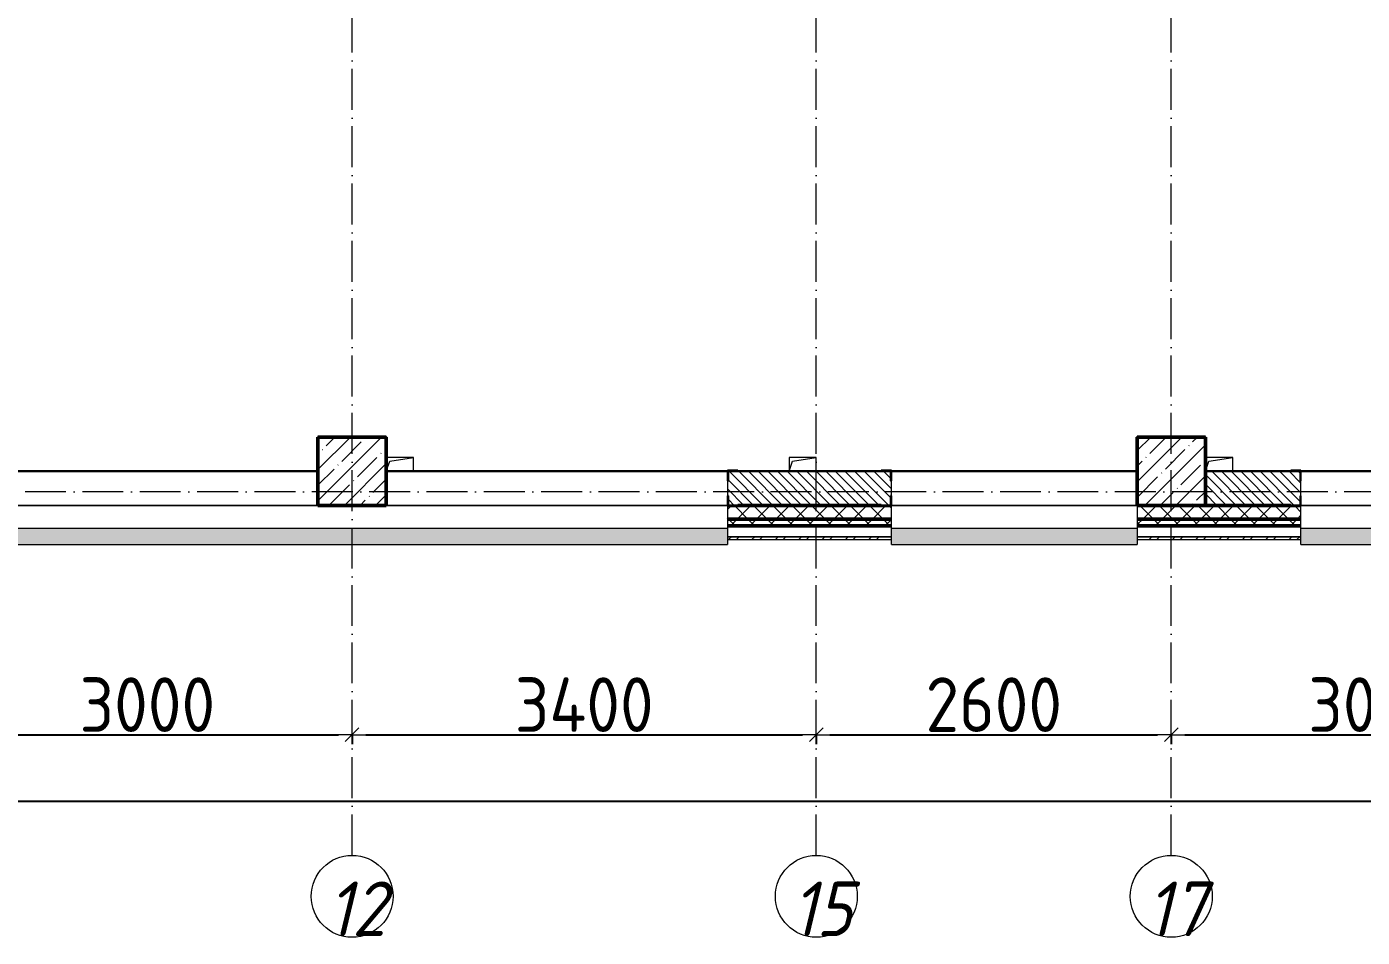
# Model space of a CAD drawing. Header units: millimetres. Extents: x -213536 to 1564669, y 70501 to 942238.
# Drawn here: x 711038 to 720821, y 281199 to 287869 of the extents above; entities that cross this region are included whole.
import ezdxf

# ---------------------------------------------------------------- set-up
doc = ezdxf.new("R2010")
doc.units = ezdxf.units.MM
doc.linetypes.add('50_200_ШТРИХ_1Т_ш5_п1_п1_', pattern=[700, 500, -100, 0, -100])
for name, color, linetype, lineweight in [('3) ЖБ 4м', 3, 'Continuous', 30), ('3.1) ЖБ окна 1.2 м', 102, 'Continuous', 30), ('A-____-____-DIMS', 7, 'Continuous', 9), ('A-GENM-____-MCUT', 7, 'Continuous', 25), ('A-GENM-____-OTLN', 7, 'Continuous', 9), ('A-GENM-____-OTLN-1', 7, 'Continuous', 25), ('A-GLAZ-____-OTLN', 7, 'Continuous', 9), ('A-WALL-____-MCUT-2', 7, 'Continuous', 50), ('A-WALL-____-MCUT-3', 7, 'Continuous', 9), ('A-WALL-____-OTLN', 7, 'Continuous', 9), ('A-WALL-____-PATT-1', 7, 'Continuous', 9), ('A-WALL-FNSH-MCUT-1', 7, 'Continuous', 9), ('S-COLS-____-MCUT', 7, 'Continuous', 50), ('S-COLS-____-OTLN', 7, 'Continuous', 9), ('S-GRID-____-IDEN', 7, 'Continuous', 9), ('S-GRID-____-OTLN-1', 7, '50_200_ШТРИХ_1Т_ш5_п1_п1_', 9)]:
    doc.layers.add(name, color=color, linetype=linetype, lineweight=lineweight)
doc.layers.add('A-GLAZ-____-OTLN-1', color=7, linetype='Continuous', lineweight=9, true_color=0xc0c0c0)
doc.styles.add('ISOCPEUR_I', font='isocpeui.ttf', dxfattribs={"width": 0.9, "height": 2.5})
doc.styles.add('СПДС', font='isocpeur.ttf', dxfattribs={"width": 0.9})
doc.dimstyles.new('Размера А3', dxfattribs={"dimtxt": 200, "dimasz": 100, "dimexe": 70, "dimexo": 100, "dimgap": 20, "dimtad": 1, "dimdec": 0, "dimrnd": 10, "dimzin": 0, "dimdsep": 46, "dimtxsty": 'СПДС', "dimblk": 'ARROWHEAD_6', "dimcen": 1, "dimclrd": 256, "dimclre": 256, "dimclrt": 256, "dimazin": 0, "dimtfac": 1, "dimtdec": 0, "dimtmove": 2, "dimatfit": 3, "dimfxl": 1, "dimtolj": 1, "dimtzin": 0, "dimarcsym": 0})
pattern_1 = [(45, (693371.93, 286281.11), (-70.71068, 70.71068), []), (135, (693371.93, 286281.11), (-70.71068, -70.71068), [])]
pattern_2 = [(135, (693371.93, 286281.11), (-35.35534, -35.35534), [])]

# ---------------------------------------------------------------- blocks, each defined once
blk = doc.blocks.new('BSC_Колонна _Прямоугольная - 500х500-V76-АР1_План отверстий 3 этажа в осях 1-64_А-ГГ')
at = {"layer": 'S-COLS-____-OTLN'}
h = blk.add_hatch(dxfattribs=at)
h.set_pattern_fill('FP_113', color=256, style=0, pattern_type=2)
h.set_pattern_definition([(45, (-20050, 1668.96), (-114.0493, 114.0493), []), (45, (-19935.95, 1668.96), (-114.0493, 114.0493), [201.613, -40.323, 3.353, -36.97])])
h.paths.add_polyline_path([(-250, -250), (250, -250), (250, 250), (-250, 250)], flags=0)
at = {"layer": 'S-COLS-____-MCUT'}
for p, q in [((250, 250), (-250, 250)), ((-250, 250), (-250, -250)), ((250, -250), (250, 250)), ((-250, -250), (250, -250))]:
    blk.add_line(p, q, dxfattribs=at)
blk = doc.blocks.new('BSC_Колонна _Прямоугольная - 500х500-V104-АР1_План отверстий 3 этажа в осях 1-64_А-ГГ')
at = {"layer": 'S-COLS-____-OTLN'}
h = blk.add_hatch(dxfattribs=at)
h.set_pattern_fill('FP_127', color=256, style=0, pattern_type=2)
h.set_pattern_definition([(45, (-26050, 1668.96), (-114.0493, 114.0493), []), (45, (-25935.95, 1668.96), (-114.0493, 114.0493), [201.613, -40.323, 3.353, -36.97])])
h.paths.add_polyline_path([(-250, -250), (250, -250), (250, 250), (-250, 250)], flags=0)
at = {"layer": 'S-COLS-____-MCUT'}
for p, q in [((250, 250), (-250, 250)), ((-250, 250), (-250, -250)), ((250, -250), (250, 250)), ((-250, -250), (250, -250))]:
    blk.add_line(p, q, dxfattribs=at)
blk = doc.blocks.new('Фахверк_СКБ_Уголок - 250_2700-27497298-АР1_План отверстий 3 этажа в осях 1-64_А-ГГ')
at = {"layer": 'A-GENM-____-MCUT'}
for p, q in [((200, 181), (125, 181)), ((125, 181), (125, 106)), ((125, 106), (131, 106)), ((131, 106), (131, 175)), ((131, 175), (200, 175)), ((200, 175), (200, 181)), ((131, -6), (125, -6)), ((125, -6), (125, -81)), ((125, -81), (200, -81)), ((131, -75), (131, -6)), ((200, -75), (131, -75)), ((200, -81), (200, -75))]:
    blk.add_line(p, q, dxfattribs=at)
blk = doc.blocks.new('AR_Отверстие прямоугольное _в плите_ - AR_Отверстие прямоугольное _в плите_-30510712-АР1_План отверстий 3 этажа в осях 1-64_А-ГГ')
at = {"layer": 'A-GENM-____-OTLN'}
for p, q in [((100, 50), (-100, 50)), ((-100, -50), (-75, 25)), ((-75, 25), (100, 50)), ((100, -50), (100, 50))]:
    blk.add_line(p, q, dxfattribs=at)
blk = doc.blocks.new('AR_Отверстие прямоугольное _в плите_ - AR_Отверстие прямоугольное _в плите_-V184-АР1_План отверстий 3 этажа в осях 1-64_А-ГГ')
at = {"layer": 'A-GENM-____-OTLN'}
for p, q in [((100, 50), (-100, 50)), ((-100, 50), (-100, -50)), ((-100, -50), (-75, 25)), ((-75, 25), (100, 50)), ((100, -50), (100, 50))]:
    blk.add_line(p, q, dxfattribs=at)
blk = doc.blocks.new('Отлив_СКБ - Отлив витража_120_НВФ-31885342-АР1_План отверстий 3 этажа в осях 1-64_А-ГГ')
at = {"layer": 'A-GLAZ-____-OTLN-1'}
for points in [[(7800, -2), (7800, 0), (0, 0), (0, -2), (6195.9, -2)], [(7800, -120), (7800, -2), (0, -2), (0, -120), (6195.9, -120)]]:
    blk.add_hatch(color=256, dxfattribs=at).paths.add_polyline_path(points, flags=0)
at = {"layer": 'A-GLAZ-____-OTLN'}
for p, q in [((0, 0), (7800, 0)), ((7800, -2), (0, -2)), ((0, -120), (0, -83)), ((7800, -83), (7800, -120)), ((0, -120), (7800, -120))]:
    blk.add_line(p, q, dxfattribs=at)
blk = doc.blocks.new('Отлив_СКБ - Отлив витража_120_НВФ-V214-АР1_План отверстий 3 этажа в осях 1-64_А-ГГ')
at = {"layer": 'A-GLAZ-____-OTLN-1'}
for points in [[(0, -2), (1800, -2), (1800, 0), (0, 0)], [(730.8, -120), (1800, -120), (1800, -2), (0, -2), (0, -120)]]:
    blk.add_hatch(color=256, dxfattribs=at).paths.add_polyline_path(points, flags=0)
at = {"layer": 'A-GLAZ-____-OTLN'}
for p, q in [((0, 0), (1800, 0)), ((1800, -2), (0, -2)), ((0, -120), (0, -83)), ((1800, -63), (1800, -120)), ((0, -120), (1800, -120))]:
    blk.add_line(p, q, dxfattribs=at)
blk = doc.blocks.new('Отлив_СКБ - Отлив витража_120_НВФ-31885687-АР1_План отверстий 3 этажа в осях 1-64_А-ГГ')
at = {"layer": 'A-GLAZ-____-OTLN-1'}
for points in [[(0, 0), (0, -2), (1800, -2), (1800, 0), (534.2, 0)], [(0, -2), (0, -120), (1800, -120), (1800, -2), (534.2, -2)]]:
    blk.add_hatch(color=256, dxfattribs=at).paths.add_polyline_path(points, flags=0)
at = {"layer": 'A-GLAZ-____-OTLN'}
for p, q in [((0, 0), (1800, 0)), ((1800, -2), (0, -2)), ((0, -120), (0, -83)), ((1800, -83), (1800, -120)), ((0, -120), (1800, -120))]:
    blk.add_line(p, q, dxfattribs=at)
blk = doc.blocks.new('Ось сетки - Круг_Ø6_00__ISO-2_5_0_9K_-25732049-АР1_План отверстий 3 этажа в осях 1-64_А-ГГ')
at = {"layer": 'S-GRID-____-IDEN'}
blk.add_circle((0, 0), 3, dxfattribs=at)
blk = doc.blocks.new('ARROWHEAD_6')
at = {"color": 0, "linetype": 'Continuous'}
for p, q in [((0, 0), (-1, 0)), ((-0.5, -0.5), (0.5, 0.5))]:
    blk.add_line(p, q, dxfattribs=at)
blk = doc.blocks.new('*D5534')
at = {"layer": 'A-____-____-DIMS', "lineweight": -2, "transparency": 16777216}
for p, q in [((710421.9, 282688.7), (710421.9, 282612.6)), ((710521.9, 282682.6), (713321.9, 282682.6)), ((713421.9, 282688.7), (713421.9, 282612.6))]:
    blk.add_line(p, q, dxfattribs=at)
at = {"layer": 'Defpoints', "color": 0, "lineweight": 30, "transparency": 16777216}
for p in [(710421.9, 282788.7), (713421.9, 282788.7), (713421.9, 282682.6)]:
    blk.add_point(p, dxfattribs=at)
at = {"layer": 'A-____-____-DIMS', "lineweight": -2, "transparency": 16777216, "xscale": 100, "yscale": 100, "zscale": 100, "rotation": 180}
blk.add_blockref('ARROWHEAD_6', (710421.9, 282682.6), dxfattribs=at)
at = {"layer": 'A-____-____-DIMS', "lineweight": -2, "transparency": 16777216, "xscale": 100, "yscale": 100, "zscale": 100}
blk.add_blockref('ARROWHEAD_6', (713421.9, 282682.6), dxfattribs=at)
at = {"layer": 'A-____-____-DIMS', "transparency": 16777216, "insert": (711921.9, 282902.6), "char_height": 400, "attachment_point": 5, "style": 'СПДС'}
blk.add_mtext('\\A1;3000', dxfattribs=at)
blk = doc.blocks.new('*D5535')
at = {"layer": 'A-____-____-DIMS', "lineweight": -2, "transparency": 16777216}
for p, q in [((713421.9, 282688.7), (713421.9, 282612.6)), ((713521.9, 282682.6), (716721.9, 282682.6)), ((716821.9, 282688.7), (716821.9, 282612.6))]:
    blk.add_line(p, q, dxfattribs=at)
at = {"layer": 'Defpoints', "color": 0, "lineweight": 30, "transparency": 16777216}
for p in [(713421.9, 282788.7), (716821.9, 282788.7), (716821.9, 282682.6)]:
    blk.add_point(p, dxfattribs=at)
at = {"layer": 'A-____-____-DIMS', "lineweight": -2, "transparency": 16777216, "xscale": 100, "yscale": 100, "zscale": 100, "rotation": 180}
blk.add_blockref('ARROWHEAD_6', (713421.9, 282682.6), dxfattribs=at)
at = {"layer": 'A-____-____-DIMS', "lineweight": -2, "transparency": 16777216, "xscale": 100, "yscale": 100, "zscale": 100}
blk.add_blockref('ARROWHEAD_6', (716821.9, 282682.6), dxfattribs=at)
at = {"layer": 'A-____-____-DIMS', "transparency": 16777216, "insert": (715121.9, 282902.6), "char_height": 400, "attachment_point": 5, "style": 'СПДС'}
blk.add_mtext('\\A1;3400', dxfattribs=at)
blk = doc.blocks.new('*D5536')
at = {"layer": 'A-____-____-DIMS', "lineweight": -2, "transparency": 16777216}
for p, q in [((716821.9, 282688.7), (716821.9, 282612.6)), ((716921.9, 282682.6), (719321.9, 282682.6)), ((719421.9, 282688.7), (719421.9, 282612.6))]:
    blk.add_line(p, q, dxfattribs=at)
at = {"layer": 'Defpoints', "color": 0, "lineweight": 30, "transparency": 16777216}
for p in [(716821.9, 282788.7), (719421.9, 282788.7), (719421.9, 282682.6)]:
    blk.add_point(p, dxfattribs=at)
at = {"layer": 'A-____-____-DIMS', "lineweight": -2, "transparency": 16777216, "xscale": 100, "yscale": 100, "zscale": 100, "rotation": 180}
blk.add_blockref('ARROWHEAD_6', (716821.9, 282682.6), dxfattribs=at)
at = {"layer": 'A-____-____-DIMS', "lineweight": -2, "transparency": 16777216, "xscale": 100, "yscale": 100, "zscale": 100}
blk.add_blockref('ARROWHEAD_6', (719421.9, 282682.6), dxfattribs=at)
at = {"layer": 'A-____-____-DIMS', "transparency": 16777216, "insert": (718121.9, 282902.6), "char_height": 400, "attachment_point": 5, "style": 'СПДС'}
blk.add_mtext('\\A1;2600', dxfattribs=at)
blk = doc.blocks.new('*D5537')
at = {"layer": 'A-____-____-DIMS', "lineweight": -2, "transparency": 16777216}
for p, q in [((719421.9, 282688.7), (719421.9, 282612.6)), ((719521.9, 282682.6), (722321.9, 282682.6)), ((722421.9, 282688.7), (722421.9, 282612.6))]:
    blk.add_line(p, q, dxfattribs=at)
at = {"layer": 'Defpoints', "color": 0, "lineweight": 30, "transparency": 16777216}
for p in [(719421.9, 282788.7), (722421.9, 282788.7), (722421.9, 282682.6)]:
    blk.add_point(p, dxfattribs=at)
at = {"layer": 'A-____-____-DIMS', "lineweight": -2, "transparency": 16777216, "xscale": 100, "yscale": 100, "zscale": 100, "rotation": 180}
blk.add_blockref('ARROWHEAD_6', (719421.9, 282682.6), dxfattribs=at)
at = {"layer": 'A-____-____-DIMS', "lineweight": -2, "transparency": 16777216, "xscale": 100, "yscale": 100, "zscale": 100}
blk.add_blockref('ARROWHEAD_6', (722421.9, 282682.6), dxfattribs=at)
at = {"layer": 'A-____-____-DIMS', "transparency": 16777216, "insert": (720921.9, 282902.6), "char_height": 400, "attachment_point": 5, "style": 'СПДС'}
blk.add_mtext('\\A1;3000', dxfattribs=at)
blk = doc.blocks.new('*D5390')
at = {"layer": 'A-____-____-DIMS', "lineweight": -2, "transparency": 16777216}
for p, q in [((691021.9, 282200.4), (691021.9, 282124.4)), ((691121.9, 282194.4), (794421.9, 282194.4)), ((794521.9, 282200.4), (794521.9, 282124.4))]:
    blk.add_line(p, q, dxfattribs=at)
at = {"layer": 'Defpoints', "color": 0, "lineweight": 30, "transparency": 16777216}
for p in [(691021.9, 282300.4), (794521.9, 282300.4), (794521.9, 282194.4)]:
    blk.add_point(p, dxfattribs=at)
at = {"layer": 'A-____-____-DIMS', "lineweight": -2, "transparency": 16777216, "xscale": 100, "yscale": 100, "zscale": 100, "rotation": 180}
blk.add_blockref('ARROWHEAD_6', (691021.9, 282194.4), dxfattribs=at)
at = {"layer": 'A-____-____-DIMS', "lineweight": -2, "transparency": 16777216, "xscale": 100, "yscale": 100, "zscale": 100}
blk.add_blockref('ARROWHEAD_6', (794521.9, 282194.4), dxfattribs=at)
at = {"layer": 'A-____-____-DIMS', "transparency": 16777216, "insert": (742771.9, 282414.4), "char_height": 400, "attachment_point": 5, "style": 'СПДС'}
blk.add_mtext('\\A1;103500', dxfattribs=at)

msp = doc.modelspace()

# ---------------------------------------------------------------- hatches: boundary and pattern name
at = {"layer": 'A-WALL-____-PATT-1'}
h = msp.add_hatch(dxfattribs=at)
h.set_pattern_fill('FP_6', color=256, style=0, pattern_type=2)
h.set_pattern_definition(pattern_2)
h.paths.add_polyline_path([(717296.9, 284362.2), (717365.9, 284362.2), (717365.9, 284431.2), (717371.9, 284431.2), (717371.9, 284543.2), (717365.9, 284543.2), (717365.9, 284612.2), (716177.9, 284612.2), (716177.9, 284543.2), (716171.9, 284543.2), (716171.9, 284431.2), (716177.9, 284431.2), (716177.9, 284362.2), (716335.3, 284362.2)], flags=0)
h = msp.add_hatch(dxfattribs=at)
h.set_pattern_fill('FP_6', color=256, style=0, pattern_type=2)
h.set_pattern_definition(pattern_2)
h.paths.add_polyline_path([(719671.9, 284362.2), (720365.9, 284362.2), (720365.9, 284431.2), (720371.9, 284431.2), (720371.9, 284543.2), (720365.9, 284543.2), (720365.9, 284612.2), (719671.9, 284612.2)], flags=0)
h = msp.add_hatch(dxfattribs=at)
h.set_pattern_fill('FP_1', color=256, style=0, pattern_type=2)
h.set_pattern_definition(pattern_1)
h.paths.add_polyline_path([(794121.9, 284262.2), (794621.9, 284262.2), (794621.9, 284362.2), (785596.9, 284362.2), (785596.9, 284356.2), (785521.9, 284356.2), (785521.9, 284262.2), (794103.7, 284262.2)], flags=0)
h.paths.add_polyline_path([(782615.2, 284262.2), (783721.9, 284262.2), (783721.9, 284356.2), (783646.9, 284356.2), (783646.9, 284362.2), (775771.9, 284362.2), (775771.9, 284262.2), (782371.9, 284262.2)], flags=0)
h.paths.add_polyline_path([(774771.9, 284262.2), (774771.9, 284362.2), (773646.9, 284362.2), (773646.9, 284356.2), (773571.9, 284356.2), (773571.9, 284262.2), (774661.6, 284262.2)], flags=0)
h.paths.add_polyline_path([(771771.9, 284262.2), (771771.9, 284356.2), (771696.9, 284356.2), (771696.9, 284362.2), (770646.9, 284362.2), (770646.9, 284356.2), (770571.9, 284356.2), (770571.9, 284262.2), (771126.7, 284262.2)], flags=0)
h.paths.add_polyline_path([(768771.9, 284262.2), (768771.9, 284362.2), (767646.9, 284362.2), (767646.9, 284356.2), (767571.9, 284356.2), (767571.9, 284262.2), (767646.9, 284262.2)], flags=0)
h.paths.add_polyline_path([(764371.9, 284262.2), (765771.9, 284262.2), (765771.9, 284362.2), (764446.9, 284362.2), (764446.9, 284356.2), (764371.9, 284356.2)], flags=0)
h.paths.add_polyline_path([(762289.4, 284262.2), (762571.9, 284262.2), (762571.9, 284356.2), (762496.9, 284356.2), (762496.9, 284362.2), (761446.9, 284362.2), (761446.9, 284356.2), (761371.9, 284356.2), (761371.9, 284262.2), (761405.6, 284262.2)], flags=0)
h.paths.add_polyline_path([(759571.9, 284262.2), (759571.9, 284362.2), (758446.9, 284362.2), (758446.9, 284356.2), (758371.9, 284356.2), (758371.9, 284262.2), (758446.9, 284262.2)], flags=0)
h.paths.add_polyline_path([(756221.9, 284262.2), (756571.9, 284262.2), (756571.9, 284356.2), (756496.9, 284356.2), (756496.9, 284362.2), (755446.9, 284362.2), (755446.9, 284356.2), (755371.9, 284356.2), (755371.9, 284262.2), (756103.2, 284262.2)], flags=0)
h.paths.add_polyline_path([(753571.9, 284262.2), (753571.9, 284356.2), (753496.9, 284356.2), (753496.9, 284362.2), (752446.9, 284362.2), (752446.9, 284356.2), (752371.9, 284356.2), (752371.9, 284262.2), (753452, 284262.2)], flags=0)
h.paths.add_polyline_path([(750571.9, 284262.2), (750571.9, 284356.2), (750496.9, 284356.2), (750496.9, 284362.2), (749446.9, 284362.2), (749446.9, 284356.2), (749371.9, 284356.2), (749371.9, 284262.2), (749917.1, 284262.2)], flags=0)
h.paths.add_polyline_path([(746382.2, 284262.2), (747571.9, 284262.2), (747571.9, 284356.2), (747496.9, 284356.2), (747496.9, 284362.2), (746446.9, 284362.2), (746446.9, 284356.2), (746371.9, 284356.2), (746371.9, 284262.2), (746377.9, 284262.2)], flags=0)
h.paths.add_polyline_path([(743371.9, 284262.2), (744571.9, 284262.2), (744571.9, 284356.2), (744496.9, 284356.2), (744496.9, 284362.2), (743446.9, 284362.2), (743446.9, 284356.2), (743371.9, 284356.2)], flags=0)
h.paths.add_polyline_path([(738428.6, 284262.2), (738571.9, 284262.2), (738571.9, 284356.2), (738496.9, 284356.2), (738496.9, 284362.2), (737446.9, 284362.2), (737446.9, 284356.2), (737371.9, 284356.2), (737371.9, 284262.2), (738221.9, 284262.2)], flags=0)
h.paths.add_polyline_path([(735571.9, 284262.2), (735571.9, 284356.2), (735496.9, 284356.2), (735496.9, 284362.2), (734446.9, 284362.2), (734446.9, 284356.2), (734371.9, 284356.2), (734371.9, 284262.2), (735565.9, 284262.2)], flags=0)
h.paths.add_polyline_path([(732242.5, 284262.2), (732571.9, 284262.2), (732571.9, 284356.2), (732496.9, 284356.8), (732496.9, 284362.2), (731171.9, 284362.2), (731171.9, 284262.2)], flags=0)
h.paths.add_polyline_path([(728707.5, 284262.2), (729371.9, 284262.2), (729371.9, 284356.2), (729296.9, 284356.2), (729296.9, 284362.2), (728171.9, 284362.2), (728171.9, 284262.2)], flags=0)
h.paths.add_polyline_path([(726371.9, 284262.2), (726371.9, 284356.2), (726296.9, 284356.2), (726296.9, 284362.2), (725246.9, 284362.2), (725246.9, 284356.2), (725171.9, 284356.2), (725172.6, 284262.2), (726365.9, 284262.2)], flags=0)
h.paths.add_polyline_path([(723371.9, 284262.2), (723371.9, 284356.2), (723296.9, 284356.2), (723296.9, 284362.2), (722171.9, 284362.2), (722171.9, 284262.2), (722521.4, 284262.2)], flags=0)
h.paths.add_polyline_path([(720371.9, 284262.2), (720371.9, 284356.2), (720296.9, 284356.2), (720296.9, 284362.2), (719171.9, 284362.2), (719171.9, 284262.2), (719870.2, 284262.2)], flags=0)
h.paths.add_polyline_path([(717371.9, 284262.2), (717371.9, 284356.2), (717296.9, 284356.2), (717296.9, 284362.2), (716246.9, 284362.2), (716246.9, 284356.2), (716171.9, 284356.2), (716171.9, 284262.2), (716335.3, 284262.2)], flags=0)
h.paths.add_polyline_path([(707498, 284262.2), (708371.9, 284262.2), (708371.9, 284356.2), (708296.9, 284356.2), (708296.9, 284362.2), (707246.9, 284362.2), (707246.9, 284356.2), (707171.9, 284356.2), (707171.9, 284262.2)], flags=0)
h.paths.add_polyline_path([(705730.5, 284262.2), (706171.9, 284262.2), (706171.9, 284356.2), (706096.9, 284356.2), (706096.9, 284362.2), (700846.9, 284362.2), (700846.9, 284356.2), (700771.9, 284356.2), (700771.9, 284262.2), (704271.9, 284262.2)], flags=0)
h.paths.add_polyline_path([(698660.6, 284262.2), (699771.9, 284262.2), (699771.9, 284356.2), (699696.9, 284356.2), (699696.9, 284362.2), (690921.9, 284362.2), (690921.9, 284262.2), (696893.2, 284262.2)], flags=0)
h = msp.add_hatch(dxfattribs=at)
h.set_pattern_fill('FP_1', color=256, style=0, pattern_type=2)
h.set_pattern_definition(pattern_1)
h.paths.add_polyline_path([(794621.9, 284212.2), (794721.9, 284212.2), (794721.9, 284262.2), (785521.9, 284262.2), (785521.9, 284212.2), (794103.7, 284212.2)], flags=0)
h.paths.add_polyline_path([(782615.2, 284212.2), (783721.9, 284212.2), (783721.9, 284262.2), (775771.9, 284262.2), (775771.9, 284212.2), (781731.5, 284212.2)], flags=0)
h.paths.add_polyline_path([(774661.6, 284212.2), (774771.9, 284212.2), (774771.9, 284262.2), (773571.9, 284262.2), (773571.9, 284212.2), (773777.9, 284212.2)], flags=0)
h.paths.add_polyline_path([(770571.9, 284212.2), (771771.9, 284212.2), (771771.9, 284262.2), (770571.9, 284262.2)], flags=0)
h.paths.add_polyline_path([(767591.8, 284212.2), (768771.9, 284212.2), (768771.9, 284262.2), (767571.9, 284262.2), (767571.9, 284212.2)], flags=0)
h.paths.add_polyline_path([(765771.9, 284212.2), (765771.9, 284262.2), (764371.9, 284262.2), (764371.9, 284212.2), (764940.6, 284212.2)], flags=0)
h.paths.add_polyline_path([(762571.9, 284212.2), (762571.9, 284262.2), (761371.9, 284262.2), (761371.9, 284212.2), (762289.4, 284212.2)], flags=0)
h.paths.add_polyline_path([(759571.9, 284212.2), (759571.9, 284262.2), (758371.9, 284262.2), (758371.9, 284212.2)], flags=0)
h.paths.add_polyline_path([(756571.9, 284212.2), (756571.9, 284262.2), (755371.9, 284262.2), (755371.9, 284212.2), (756103.2, 284212.2)], flags=0)
h.paths.add_polyline_path([(752371.9, 284212.2), (753571.9, 284212.2), (753571.9, 284262.2), (752371.9, 284262.2)], flags=0)
h.paths.add_polyline_path([(749371.9, 284212.2), (750571.9, 284212.2), (750571.9, 284262.2), (749371.9, 284262.2)], flags=0)
h.paths.add_polyline_path([(746382.2, 284212.2), (747571.9, 284212.2), (747571.9, 284262.2), (746371.9, 284262.2), (746371.9, 284212.2)], flags=0)
h.paths.add_polyline_path([(744571.9, 284212.2), (744571.9, 284262.2), (743371.9, 284262.2), (743371.9, 284212.2), (743731, 284212.2)], flags=0)
h.paths.add_polyline_path([(738428.6, 284212.2), (738571.9, 284212.2), (738571.9, 284262.2), (737371.9, 284262.2), (737371.9, 284212.2), (737544.9, 284212.2)], flags=0)
h.paths.add_polyline_path([(735571.9, 284212.2), (735571.9, 284262.2), (734371.9, 284262.2), (734371.9, 284212.2), (734893.7, 284212.2)], flags=0)
h.paths.add_polyline_path([(732242.5, 284212.2), (732571.9, 284212.2), (732571.9, 284262.2), (731171.9, 284262.2), (731171.9, 284212.2)], flags=0)
h.paths.add_polyline_path([(729371.9, 284212.2), (729371.9, 284262.2), (728171.9, 284262.2), (728171.9, 284212.2), (728707.5, 284212.2)], flags=0)
h.paths.add_polyline_path([(726371.9, 284212.2), (726371.9, 284262.2), (725171.9, 284262.2), (725172.6, 284212.2)], flags=0)
h.paths.add_polyline_path([(723371.9, 284212.2), (723371.9, 284262.2), (722171.9, 284262.2), (722171.9, 284212.2), (722521.4, 284212.2)], flags=0)
h.paths.add_polyline_path([(720371.9, 284212.2), (720371.9, 284262.2), (719171.9, 284262.2), (719171.9, 284212.2), (719870.2, 284212.2)], flags=0)
h.paths.add_polyline_path([(716335.3, 284212.2), (717371.9, 284212.2), (717371.9, 284262.2), (716171.9, 284262.2), (716171.9, 284212.2)], flags=0)
h.paths.add_polyline_path([(707171.9, 284212.2), (708371.9, 284212.2), (708371.9, 284262.2), (707171.9, 284262.2)], flags=0)
h.paths.add_polyline_path([(706171.9, 284212.2), (706171.9, 284262.2), (700771.9, 284262.2), (700771.9, 284212.2), (705730.5, 284212.2)], flags=0)
h.paths.add_polyline_path([(699544.4, 284212.2), (699771.9, 284212.2), (699771.9, 284262.2), (690821.9, 284262.2), (690821.9, 284212.2), (698660.6, 284212.2)], flags=0)
h = msp.add_hatch(dxfattribs=at)
h.set_pattern_fill('FP_3', color=256, style=0, pattern_type=2)
h.set_pattern_definition([(45, (693371.93, 286281.11), (-85.5366, 85.5366), []), (45, (693428.95, 286281.11), (-85.5366, 85.5366), [])])
h.paths.add_polyline_path([(731686.9, 284112.2), (731686.9, 284132.2), (731172.9, 284132.2), (731172.9, 284112.2)], flags=0)
h.paths.add_polyline_path([(729371.9, 284112.2), (729371.9, 284132.2), (728171.9, 284132.2), (728171.9, 284112.2), (728707.5, 284112.2)], flags=0)
h.paths.add_polyline_path([(726371.9, 284112.2), (726371.9, 284132.2), (725172.9, 284132.2), (725172.9, 284112.2)], flags=0)
h.paths.add_polyline_path([(723371.9, 284112.2), (723371.9, 284132.2), (722171.9, 284132.2), (722171.9, 284112.2), (722521.4, 284112.2)], flags=0)
h.paths.add_polyline_path([(719870.2, 284112.2), (720371.9, 284112.2), (720371.9, 284132.2), (719172.9, 284132.2), (719172.9, 284112.2)], flags=0)
h.paths.add_polyline_path([(717371.9, 284112.2), (717371.9, 284132.2), (716171.9, 284132.2), (716171.9, 284112.2), (716335.3, 284112.2)], flags=0)
h.paths.add_polyline_path([(707498, 284112.2), (708371.9, 284112.2), (708371.9, 284132.2), (707171.9, 284132.2), (707171.9, 284112.2)], flags=0)
h.paths.add_polyline_path([(706171.9, 284112.2), (706171.9, 284132.2), (700771.9, 284132.2), (700771.9, 284112.2), (705730.5, 284112.2)], flags=0)
h.paths.add_polyline_path([(699544.4, 284112.2), (699771.9, 284112.2), (699771.9, 284132.2), (690691.9, 284132.2), (690691.9, 284112.2), (698660.6, 284112.2)], flags=0)

# ---------------------------------------------------------------- linework, layer by layer
at = {"layer": '3) ЖБ 4м'}
for points in [[(713171.9, 284612.2), (713171.9, 284862.2), (713671.9, 284862.2), (713671.9, 284612.2)], [(719171.9, 284612.2), (719171.9, 284862.2), (719671.9, 284862.2), (719671.9, 284612.2)]]:
    msp.add_lwpolyline(points, dxfattribs=at)
at = {"layer": '3.1) ЖБ окна 1.2 м'}
for points in [[(710671.9, 284612.2), (713165.9, 284612.2)], [(713671.9, 284612.2), (719171.9, 284612.2)], [(719671.9, 284612.2), (722171.9, 284612.2)]]:
    msp.add_lwpolyline(points, dxfattribs=at)
at = {"layer": 'A-WALL-____-MCUT-2'}
for p, q in [((717296.9, 284362.2), (716246.9, 284362.2)), ((716246.9, 284362.2), (717296.9, 284362.2)), ((720296.9, 284362.2), (719671.9, 284362.2)), ((719671.9, 284362.2), (720296.9, 284362.2)), ((716171.9, 284262.2), (717371.9, 284262.2)), ((716171.9, 284212.2), (717371.9, 284212.2)), ((719171.9, 284262.2), (720371.9, 284262.2)), ((719171.9, 284212.2), (720371.9, 284212.2))]:
    msp.add_line(p, q, dxfattribs=at)
at = {"layer": 'A-WALL-____-MCUT-3'}
for p, q in [((717296.9, 284612.2), (716246.9, 284612.2)), ((720296.9, 284612.2), (719671.9, 284612.2)), ((716171.9, 284543.2), (716171.9, 284431.2)), ((717371.9, 284431.2), (717371.9, 284543.2)), ((720371.9, 284431.2), (720371.9, 284543.2)), ((716171.9, 284356.2), (716171.9, 284132.2)), ((717371.9, 284132.2), (717371.9, 284356.2)), ((719171.9, 284362.2), (719171.9, 284132.2)), ((720371.9, 284132.2), (720371.9, 284356.2)), ((716171.9, 284132.2), (717371.9, 284132.2)), ((719171.9, 284132.2), (720371.9, 284132.2))]:
    msp.add_line(p, q, dxfattribs=at)
at = {"layer": 'A-WALL-____-OTLN'}
for p, q in [((710671.9, 284612.2), (713171.9, 284612.2)), ((713671.9, 284612.2), (716171.9, 284612.2)), ((717371.9, 284612.2), (719171.9, 284612.2)), ((720371.9, 284612.2), (722171.9, 284612.2)), ((710671.9, 284362.2), (713171.9, 284362.2)), ((713171.9, 284362.2), (710671.9, 284362.2)), ((713671.9, 284362.2), (716171.9, 284362.2)), ((716171.9, 284362.2), (713671.9, 284362.2)), ((717371.9, 284362.2), (719171.9, 284362.2)), ((719171.9, 284362.2), (717371.9, 284362.2)), ((720371.9, 284362.2), (722171.9, 284362.2)), ((722171.9, 284362.2), (720371.9, 284362.2))]:
    msp.add_line(p, q, dxfattribs=at)
at = {"layer": 'A-WALL-FNSH-MCUT-1'}
for p, q in [((717371.9, 284132.2), (716171.9, 284132.2)), ((716171.9, 284132.2), (716171.9, 284112.2)), ((716171.9, 284112.2), (717371.9, 284112.2)), ((717371.9, 284112.2), (717371.9, 284132.2)), ((720371.9, 284132.2), (719172.9, 284132.2)), ((719172.9, 284132.2), (719172.9, 284112.2)), ((719172.9, 284112.2), (720371.9, 284112.2)), ((720371.9, 284112.2), (720371.9, 284132.2))]:
    msp.add_line(p, q, dxfattribs=at)
at = {"layer": 'S-GRID-____-OTLN-1', "color": 251, "ltscale": 0.6, "true_color": 0x636466}
for p, q in [((713421.9, 281798.5), (713421.9, 336162.1)), ((716821.9, 281798.5), (716821.9, 336162.1)), ((719421.9, 281798.5), (719421.9, 296431.7)), ((797446.3, 284462.2), (688703.2, 284462.2))]:
    msp.add_line(p, q, dxfattribs=at)

# ---------------------------------------------------------------- block references
at = {"layer": 'A-GENM-____-OTLN'}
for name, p in [('AR_Отверстие прямоугольное _в плите_ - AR_Отверстие прямоугольное _в плите_-30510712-АР1_План отверстий 3 этажа в осях 1-64_А-ГГ', (713771.9, 284662.2)), ('AR_Отверстие прямоугольное _в плите_ - AR_Отверстие прямоугольное _в плите_-V184-АР1_План отверстий 3 этажа в осях 1-64_А-ГГ', (716721.9, 284662.2)), ('AR_Отверстие прямоугольное _в плите_ - AR_Отверстие прямоугольное _в плите_-30510712-АР1_План отверстий 3 этажа в осях 1-64_А-ГГ', (719771.9, 284662.2))]:
    msp.add_blockref(name, p, dxfattribs=at)
at = {"layer": 'A-GENM-____-OTLN-1'}
msp.add_blockref('Фахверк_СКБ_Уголок - 250_2700-27497298-АР1_План отверстий 3 этажа в осях 1-64_А-ГГ', (716046.9, 284437.2), dxfattribs=at)
at = {"layer": 'A-GENM-____-OTLN-1', "rotation": 180}
for p in [(717496.9, 284537.2), (720496.9, 284537.2)]:
    msp.add_blockref('Фахверк_СКБ_Уголок - 250_2700-27497298-АР1_План отверстий 3 этажа в осях 1-64_А-ГГ', p, dxfattribs=at)
at = {"layer": 'A-GLAZ-____-OTLN'}
for name, p in [('Отлив_СКБ - Отлив витража_120_НВФ-31885342-АР1_План отверстий 3 этажа в осях 1-64_А-ГГ', (708371.9, 284195.2)), ('Отлив_СКБ - Отлив витража_120_НВФ-V214-АР1_План отверстий 3 этажа в осях 1-64_А-ГГ', (717371.9, 284195.2)), ('Отлив_СКБ - Отлив витража_120_НВФ-31885687-АР1_План отверстий 3 этажа в осях 1-64_А-ГГ', (720371.9, 284195.2))]:
    msp.add_blockref(name, p, dxfattribs=at)
at = {"layer": 'S-COLS-____-OTLN'}
for name, p in [('BSC_Колонна _Прямоугольная - 500х500-V76-АР1_План отверстий 3 этажа в осях 1-64_А-ГГ', (713421.9, 284612.2)), ('BSC_Колонна _Прямоугольная - 500х500-V104-АР1_План отверстий 3 этажа в осях 1-64_А-ГГ', (719421.9, 284612.2))]:
    msp.add_blockref(name, p, dxfattribs=at)
at = {"layer": 'S-GRID-____-IDEN', "xscale": 99.99999999999993, "yscale": 99.99999999999993, "zscale": 99.99999999999993}
for p in [(713421.9, 281498.5), (716821.9, 281498.5), (719421.9, 281498.5)]:
    msp.add_blockref('Ось сетки - Круг_Ø6_00__ISO-2_5_0_9K_-25732049-АР1_План отверстий 3 этажа в осях 1-64_А-ГГ', p, dxfattribs=at)

# ---------------------------------------------------------------- texts
at = {"layer": 'S-GRID-____-IDEN', "char_height": 400, "width": 346.329, "attachment_point": 1, "style": 'ISOCPEUR_I'}
for s, insert in [('12', (713240.9, 281607.3)), ('15', (716640.9, 281607.3)), ('17', (719240.9, 281607.3))]:
    msp.add_mtext(s, dxfattribs=dict(at, insert=insert))

# ---------------------------------------------------------------- dimensions: what is measured, and where the dimension line sits
at = {"layer": 'A-____-____-DIMS'}
for base, p1, p2, picture, middle in [((713421.9, 282682.6), (710421.9, 282788.7), (713421.9, 282788.7), '*D5534', (711921.9, 282902.6)), ((716821.9, 282682.6), (713421.9, 282788.7), (716821.9, 282788.7), '*D5535', (715121.9, 282902.6)), ((719421.9, 282682.6), (716821.9, 282788.7), (719421.9, 282788.7), '*D5536', (718121.9, 282902.6)), ((722421.9, 282682.6), (719421.9, 282788.7), (722421.9, 282788.7), '*D5537', (720921.9, 282902.6)), ((794521.9, 282194.4), (691021.9, 282300.4), (794521.9, 282300.4), '*D5390', (742771.9, 282414.4))]:
    dim = msp.add_linear_dim(base=base, p1=p1, p2=p2, dimstyle='Размера А3', override={"dimtxt": 400}, dxfattribs=at)
    dim.commit()
    dim.dimension.update_dxf_attribs({"geometry": picture, "text_midpoint": middle})

doc.saveas('drawing.dxf')
